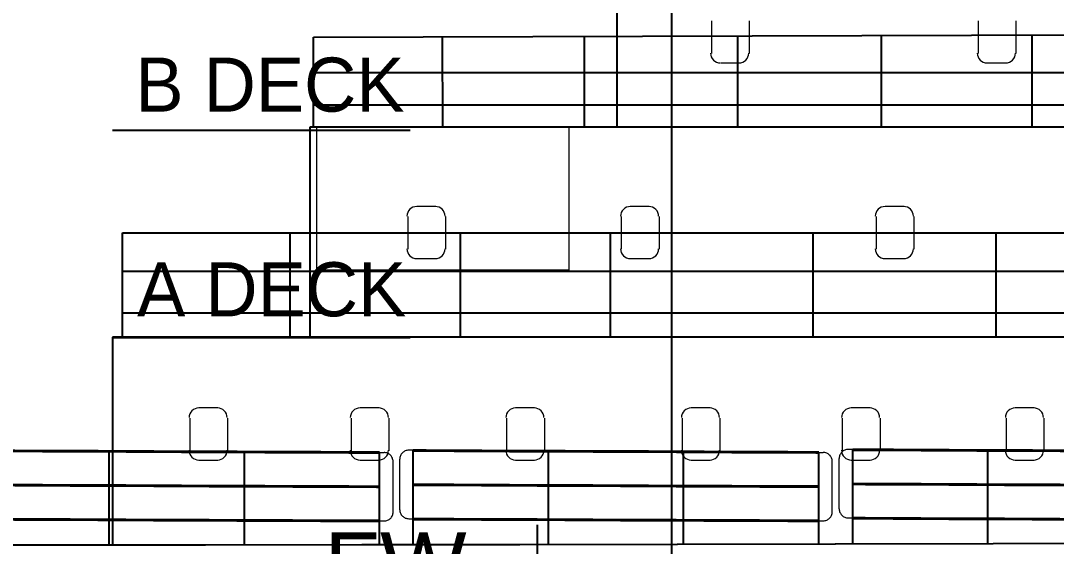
# Model space of a CAD drawing. Header units: millimetres. Extents: x -4 to 3776, y -4 to 4079.
# Drawn here: x 178.9 to 240.5, y 496.5 to 527.8 of the extents above; entities that cross this region are included whole.
import ezdxf
from ezdxf import colors
from ezdxf.entities.mleader import LeaderData, LeaderLine
from ezdxf.math import Vec2, Vec3

# ---------------------------------------------------------------- set-up
doc = ezdxf.new("R2010")
doc.units = ezdxf.units.MM
doc.linetypes.add('CENTERX2', pattern=[4, 2.5, -0.5, 0.5, -0.5])
doc.linetypes.add('PHANTOM2', pattern=[1.25, 0.625, -0.125, 0.125, -0.125, 0.125, -0.125])
for name, color, linetype in [('BK_kedu', 255, 'Continuous'), ('EDGE', 7, 'Continuous'), ('FURN', 4, 'Continuous'), ('FW', 7, 'Continuous'), ('PDF_1', 7, 'Continuous'), ('PDF_pool', 7, 'Continuous'), ('TEXT', 4, 'Continuous')]:
    doc.layers.add(name, color=color, linetype=linetype)
doc.layers.add('MODIFY_O_3', color=6, linetype='PHANTOM2', lineweight=13)
doc.layers.add('边界线', color=1, linetype='Continuous', lineweight=40)
doc.layers.add('Sheet$GRID', color=254, linetype='Continuous', true_color=0xbebebe)
doc.styles.add('CHINESE', font='short.shx', dxfattribs={"bigfont": 'hzdxf.shx'})
doc.styles.get("Standard").update_dxf_attribs({"font": 'arial.ttf'})

# ---------------------------------------------------------------- blocks, each defined once
blk = doc.blocks.new('A$C51D069F2')
at = {"color": 6, "linetype": 'CENTERX2', "ltscale": 1000}
for p, q in [((0, 0), (-54, 0)), ((-150, -660), (-150, -100)), ((-50, -760), (0, -760))]:
    blk.add_line(p, q, dxfattribs=at)
for centre, start, end in [((-50, -100), 90, 180), ((-50, -660), 180, 270)]:
    blk.add_arc(centre, 100, start, end, dxfattribs=at)
blk = doc.blocks.new('A$C61F7774A')
at = {"color": 6, "linetype": 'CENTERX2', "ltscale": 1000}
for p, q in [((0, 0), (50, 0)), ((150, -660), (150, -90)), ((0, -760), (51, -760))]:
    blk.add_line(p, q, dxfattribs=at)
for centre, start, end in [((50, -100), 0, 90), ((51, -660), 270, 0)]:
    blk.add_arc(centre, 100, start, end, dxfattribs=at)
blk = doc.blocks.new('langan')
at = {"layer": 'FURN', "color": 6}
for p, q in [((4353.535, 3931.094), (4353.535, 3936.719)), ((4361.571, 3931.117), (4361.571, 3936.658)), ((4369.606, 3931.117), (4369.606, 3936.61)), ((4377.642, 3931.117), (4377.642, 3936.576))]:
    blk.add_line(p, q, dxfattribs=at)
at = {"layer": '边界线', "color": 6}
for points in [[(4353.535, 3936.686), (4354.294, 3936.682), (4355.959, 3936.673), (4357.609, 3936.665), (4359.258, 3936.657), (4360.915, 3936.649), (4362.569, 3936.641), (4364.223, 3936.633), (4365.872, 3936.626), (4367.526, 3936.619), (4369.179, 3936.611), (4370.83, 3936.604), (4372.487, 3936.597), (4374.145, 3936.59), (4375.817, 3936.583), (4377.474, 3936.577), (4377.642, 3936.576)], [(4353.535, 3934.65), (4354.284, 3934.646), (4355.949, 3934.638), (4357.6, 3934.63), (4359.248, 3934.622), (4360.905, 3934.614), (4362.559, 3934.606), (4364.213, 3934.598), (4365.863, 3934.59), (4367.517, 3934.583), (4369.17, 3934.576), (4370.821, 3934.569), (4372.479, 3934.562), (4374.137, 3934.555), (4375.809, 3934.548), (4377.466, 3934.541), (4377.642, 3934.541)], [(4353.535, 3932.614), (4354.274, 3932.611), (4355.939, 3932.602), (4357.59, 3932.594), (4359.238, 3932.586), (4360.895, 3932.578), (4362.549, 3932.57), (4364.204, 3932.562), (4365.854, 3932.554), (4367.509, 3932.547), (4369.161, 3932.54), (4370.813, 3932.533), (4372.47, 3932.526), (4374.128, 3932.519), (4375.8, 3932.512), (4377.459, 3932.506), (4377.642, 3932.505)]]:
    blk.add_lwpolyline(points, dxfattribs=at)
at = {"layer": 'MODIFY_O_3', "color": 7, "linetype": 'ByBlock', "xscale": 0.005357140577806774, "yscale": 0.005357140577806774, "zscale": 0.005357140577806774}
for name, p in [('A$C51D069F2', (4353.535, 3936.703)), ('A$C61F7774A', (4377.642, 3936.576))]:
    blk.add_blockref(name, p, dxfattribs=at)

msp = doc.modelspace()

# ---------------------------------------------------------------- linework, layer by layer
at = {"color": 4, "lineweight": 25}
for p, q in [((214.372, 521.46), (214.372, 533.96)), ((196.312, 526.795), (308.372, 527.121)), ((196.312, 521.46), (196.312, 526.795)), ((204.003, 521.46), (203.987, 526.817)), ((212.408, 526.842), (212.408, 521.46)), ((221.528, 526.868), (221.528, 521.46)), ((230.062, 526.893), (230.062, 521.46)), ((239.034, 526.919), (239.034, 521.46)), ((196.312, 524.689), (308.372, 524.689)), ((196.312, 522.777), (308.372, 522.777)), ((196.122, 508.96), (196.122, 521.46)), ((196.122, 521.46), (199.372, 521.46)), ((199.372, 521.46), (219.372, 521.46)), ((219.372, 521.46), (308.372, 521.46)), ((184.95, 508.948), (184.95, 515.158)), ((184.95, 515.158), (308.372, 515.158)), ((194.916, 515.158), (194.916, 508.948)), ((205.037, 515.158), (205.037, 508.96)), ((213.964, 515.158), (213.964, 508.96)), ((226.009, 515.158), (226.009, 508.96)), ((236.88, 515.158), (236.88, 508.96)), ((184.95, 512.88), (308.372, 512.88)), ((184.95, 510.402), (308.372, 510.402)), ((308.372, 508.96), (184.372, 508.96)), ((184.372, 508.96), (184.372, 496.615)), ((184.372, 508.96), (199.372, 508.96)), ((184.372, 508.96), (194.372, 508.96)), ((184.372, 508.96), (194.372, 508.96))]:
    msp.add_line(p, q, dxfattribs=at)
at = {"layer": 'EDGE', "color": 29}
for points in [[(78.755, 496.684), (88.059, 496.651), (96.943, 496.632), (105.371, 496.624), (113.304, 496.622), (120.711, 496.623), (127.676, 496.624), (134.411, 496.624), (141.134, 496.624), (148.063, 496.624), (155.418, 496.622), (163.361, 496.619), (171.831, 496.616), (180.708, 496.615), (189.87, 496.616), (199.196, 496.622), (208.572, 496.634), (217.949, 496.65), (227.33, 496.671), (236.721, 496.694), (246.126, 496.718)], [(78.755, 496.684), (88.059, 496.651), (96.943, 496.632), (105.371, 496.624), (113.304, 496.622), (120.711, 496.623), (127.676, 496.624), (134.411, 496.624), (141.134, 496.624), (148.063, 496.624), (155.418, 496.622), (163.361, 496.619), (171.831, 496.616), (180.708, 496.615), (189.87, 496.616), (199.196, 496.622), (208.572, 496.634), (217.949, 496.65), (227.33, 496.671), (236.721, 496.694), (246.126, 496.718)], [(78.77, 496.684), (88.074, 496.651), (96.958, 496.632), (105.386, 496.624), (113.32, 496.622), (120.727, 496.623), (127.691, 496.624), (134.426, 496.624), (141.149, 496.624), (148.078, 496.624), (155.433, 496.622), (163.376, 496.619), (171.847, 496.616), (180.723, 496.615), (189.885, 496.616), (199.212, 496.622), (208.587, 496.634), (217.964, 496.65), (227.345, 496.671), (236.736, 496.694), (246.142, 496.718)], [(78.77, 496.684), (88.074, 496.651), (96.958, 496.632), (105.386, 496.624), (113.32, 496.622), (120.727, 496.623), (127.691, 496.624), (134.426, 496.624), (141.149, 496.624), (148.078, 496.624), (155.433, 496.622), (163.376, 496.619), (171.847, 496.616), (180.723, 496.615), (189.885, 496.616), (199.212, 496.622), (208.587, 496.634), (217.964, 496.65), (227.345, 496.671), (236.736, 496.694), (246.142, 496.718)]]:
    msp.add_lwpolyline(points, dxfattribs=at)
at = {"layer": 'FW', "color": 4}
msp.add_line((209.622, 497.807), (209.622, 491.112), dxfattribs=at)
at = {"layer": 'PDF_1', "lineweight": 0}
for points in [[(219.973, 527.766), (219.973, 525.824)], [(222.238, 525.824), (222.238, 527.766)], [(235.834, 527.766), (235.834, 525.824)], [(238.1, 525.824), (238.1, 527.766)], [(220.528, 525.269), (221.637, 525.269)], [(236.389, 525.269), (237.499, 525.269)], [(203.583, 516.73), (202.473, 516.73)], [(216.283, 516.727), (215.174, 516.727)], [(231.432, 516.73), (230.322, 516.73)], [(201.919, 516.129), (201.919, 514.187)], [(204.184, 514.187), (204.184, 516.129)], [(214.619, 516.126), (214.619, 514.184)], [(216.884, 514.184), (216.884, 516.126)], [(229.767, 516.129), (229.767, 514.187)], [(232.033, 514.187), (232.033, 516.129)], [(202.473, 513.632), (203.583, 513.632)], [(215.174, 513.629), (216.283, 513.629)], [(230.322, 513.632), (231.432, 513.632)], [(190.626, 504.75), (189.516, 504.75)], [(200.214, 504.75), (199.104, 504.75)], [(209.462, 504.75), (208.352, 504.75)], [(219.903, 504.75), (218.794, 504.75)], [(229.424, 504.75), (228.315, 504.75)], [(239.166, 504.75), (238.056, 504.75)], [(188.961, 504.149), (188.961, 502.207)], [(191.227, 502.207), (191.227, 504.149)], [(198.549, 504.149), (198.549, 502.207)], [(200.815, 502.207), (200.815, 504.149)], [(207.797, 504.149), (207.797, 502.207)], [(210.063, 502.207), (210.063, 504.149)], [(218.239, 504.149), (218.239, 502.207)], [(220.504, 502.207), (220.504, 504.149)], [(227.76, 504.149), (227.76, 502.207)], [(230.026, 502.207), (230.026, 504.149)], [(237.502, 504.149), (237.502, 502.207)], [(239.767, 502.207), (239.767, 504.149)], [(189.516, 501.652), (190.626, 501.652)], [(199.104, 501.652), (200.214, 501.652)], [(208.352, 501.652), (209.462, 501.652)], [(218.794, 501.652), (219.903, 501.652)], [(228.315, 501.652), (229.424, 501.652)], [(238.056, 501.652), (239.166, 501.652)]]:
    msp.add_lwpolyline(points, dxfattribs=at)
for centre, start, end in [((220.505, 525.847), 179.99976, 270.00024), ((221.614, 525.847), 269.99976, 0.00024), ((236.366, 525.847), 179.99976, 270.00024), ((237.476, 525.847), 269.99976, 0.00024), ((202.45, 516.152), 89.99976, 180.00024), ((203.56, 516.152), 359.99976, 90.00024), ((215.151, 516.149), 89.99976, 180.00024), ((216.26, 516.149), 359.99976, 90.00024), ((230.299, 516.152), 89.99976, 180.00024), ((231.409, 516.152), 359.99976, 90.00024), ((202.45, 514.21), 179.99976, 270.00024), ((203.56, 514.21), 269.99976, 0.00024), ((215.151, 514.207), 179.99976, 270.00024), ((216.26, 514.207), 269.99976, 0.00024), ((230.299, 514.21), 179.99976, 270.00024), ((231.409, 514.21), 269.99976, 0.00024), ((189.493, 504.172), 89.99976, 180.00024), ((190.602, 504.172), 359.99976, 90.00024), ((199.081, 504.172), 89.99976, 180.00024), ((200.191, 504.172), 359.99976, 90.00024), ((208.329, 504.172), 89.99976, 180.00024), ((209.439, 504.172), 359.99976, 90.00024), ((218.77, 504.172), 89.99976, 180.00024), ((219.88, 504.172), 359.99976, 90.00024), ((228.292, 504.172), 89.99976, 180.00024), ((229.401, 504.172), 359.99976, 90.00024), ((238.033, 504.172), 89.99976, 180.00024), ((239.143, 504.172), 359.99976, 90.00024), ((189.493, 502.23), 179.99976, 270.00024), ((190.602, 502.23), 269.99976, 0.00024), ((199.081, 502.23), 179.99976, 270.00024), ((200.191, 502.23), 269.99976, 0.00024), ((208.329, 502.23), 179.99976, 270.00024), ((209.439, 502.23), 269.99976, 0.00024), ((218.77, 502.23), 179.99976, 270.00024), ((219.88, 502.23), 269.99976, 0.00024), ((228.292, 502.23), 179.99976, 270.00024), ((229.401, 502.23), 269.99976, 0.00024), ((238.033, 502.23), 179.99976, 270.00024), ((239.143, 502.23), 269.99976, 0.00024)]:
    msp.add_arc(centre, 0.578, start, end, dxfattribs=at)
at = {"layer": 'PDF_pool', "color": 141, "lineweight": 0, "true_color": 0xacddf7}
msp.add_lwpolyline([(196.512, 521.46), (211.494, 521.46), (211.494, 512.952), (196.512, 512.952)], close=True, dxfattribs=at)
at = {"layer": 'Sheet$GRID'}
msp.add_lwpolyline([(217.595, 608.276), (217.595, 0.013)], dxfattribs=at)
at = {"layer": 'TEXT', "color": 1}
for p, q in [((184.372, 521.272), (202.07, 521.272)), ((184.372, 508.948), (202.07, 508.948))]:
    msp.add_line(p, q, dxfattribs=at)

# ---------------------------------------------------------------- block references
at = {"color": 4, "lineweight": 25}
for p in [(-4177.4, -3434.478), (-4151.288, -3434.469), (-4125.154, -3434.422)]:
    msp.add_blockref('langan', p, dxfattribs=at)

# ---------------------------------------------------------------- texts
at = {"layer": 'FW', "color": 4}
msp.add_text('FW', height=3.9042, dxfattribs=at).set_placement((196.941, 493.455))
at = {"layer": 'TEXT', "color": 3, "style": 'CHINESE'}
for s, p in [('B DECK', (185.721, 522.37)), ('A DECK', (185.825, 510.199))]:
    msp.add_text(s, height=3.2143, dxfattribs=at).set_placement(p)

# ---------------------------------------------------------------- leaders
at = {"layer": 'BK_kedu'}
ml = msp.add_multileader_mtext('Standard', dxfattribs=at)
ml.set_content('', color=256)
ml.set_leader_properties()
ml.build(insert=Vec2(0, 0))
ml.multileader.update_dxf_attribs({"text_right_attachment_type": 6, "dogleg_length": 0.36, "arrow_head_size": 0.18})
ctx = ml.context
ctx.base_point, ctx.char_height, ctx.arrow_head_size, ctx.landing_gap_size, ctx.plane_origin = Vec3(3775.999, 4079.328), 0.18, 0.18, 0.09, Vec3(3774.639, 4079.328)
ctx.right_attachment = 6
notes = []
notes.append((ctx, [(0, (0, 0, 0), (0, 0), (1, 0), 1, [])]))
ctx.mtext.insert, ctx.mtext.flow_direction = Vec3(3776.089, 4079.418), 5
for ctx, leaders in notes:
    for number, flags, end, landing, length, lines in leaders:
        leader = LeaderData()
        leader.index, (leader.has_last_leader_line, leader.has_dogleg_vector, leader.attachment_direction) = number, flags
        leader.last_leader_point, leader.dogleg_vector, leader.dogleg_length = Vec3(end), Vec3(landing), length
        for number, points, colour, breaks in lines:
            line = LeaderLine()
            line.index, line.vertices, line.color, line.breaks = number, Vec3.list(points), colors.encode_raw_color(colour), breaks
            leader.lines.append(line)
        ctx.leaders.append(leader)

doc.saveas('drawing.dxf')
